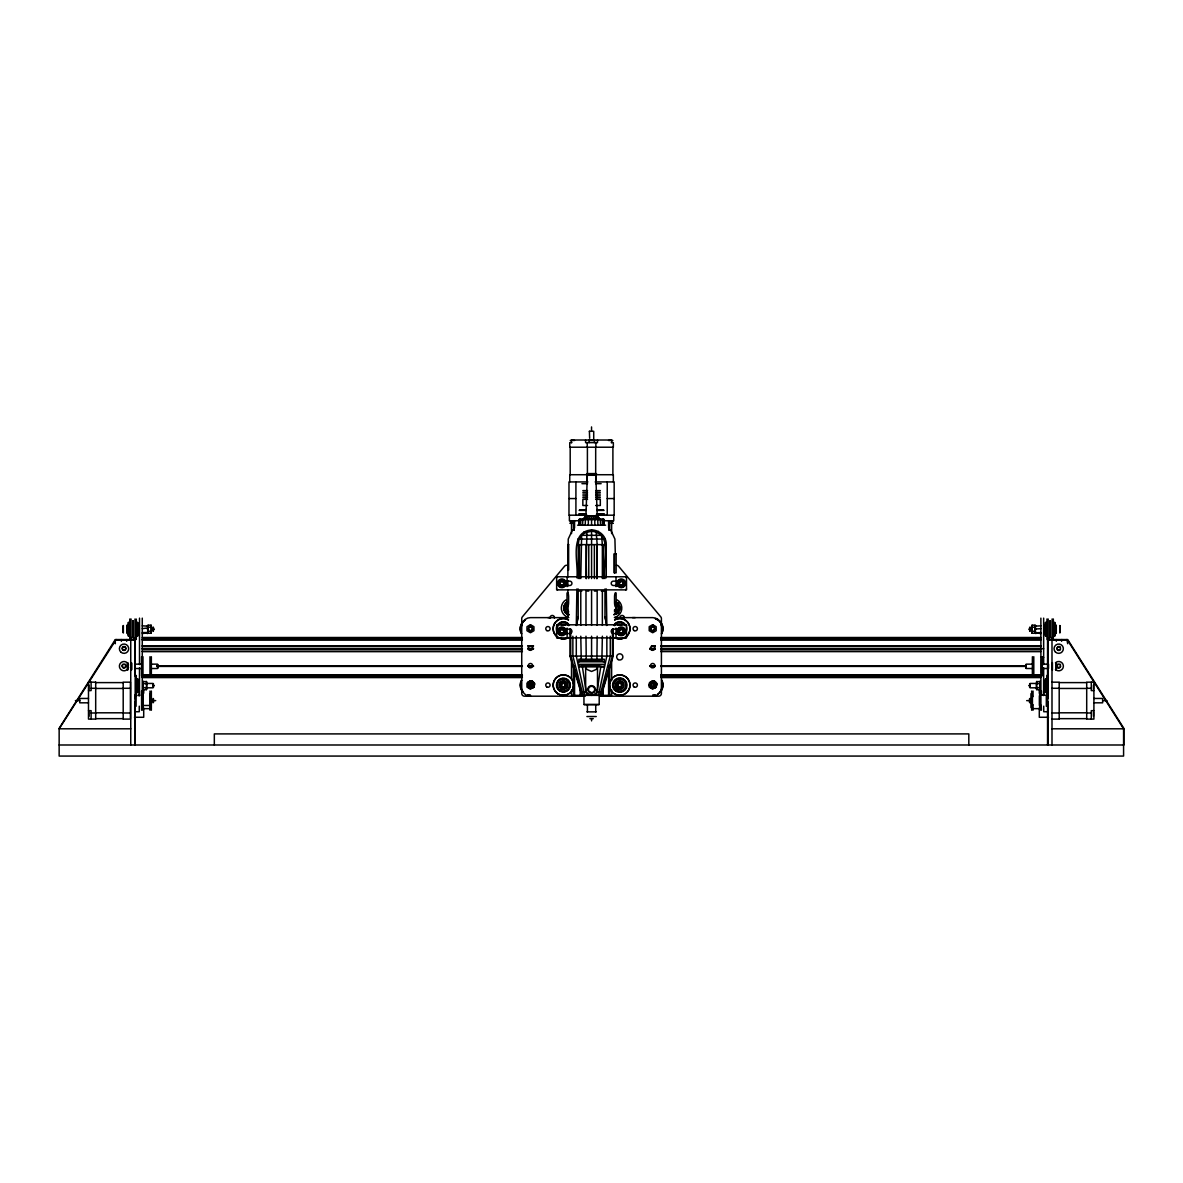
<?xml version="1.0" encoding="UTF-8"?>
<svg xmlns="http://www.w3.org/2000/svg" width="1183" height="1183" viewBox="0 0 1183 1183"><rect width="100%" height="100%" fill="white"/><g stroke="black" fill="none" stroke-linecap="round" stroke-linejoin="round"><path stroke-width="1.5" d="M567.84 616.654L567.84 604.084M567.84 595.108L567.84 589.726M567.84 586.132L567.84 580.749M567.84 577.156L568.239 539.049L572.483 529.91M615.308 553.792L614.909 539.049L610.665 529.91M585.984 578.561L586.886 532.365M147.831 633.186L147.831 630.214A7.867 7.867 0 0 1 147.875 628.277A10.115 10.115 0 0 1 148.067 627.212A10.115 5.057 0 0 1 147.905 626.798A8.769 4.392 0 0 1 148.067 625.201L151.054 625.201A10.115 5.057 0 0 1 151.247 625.733A8.828 4.421 0 0 1 151.054 627.212A9.671 9.671 0 0 1 151.247 628.277A7.867 7.867 0 0 1 151.247 630.184A10.115 10.115 0 0 1 151.054 631.249A10.115 5.057 0 0 1 151.217 631.648M583.101 519.233L585.94 515.832L587.33 475.27L595.818 475.27L597.208 515.832L600.047 519.233M1031.901 625.733A10.115 5.057 0 0 1 1032.094 625.201L1035.081 625.201A8.769 4.392 0 0 1 1035.273 626.813A10.115 5.057 0 0 1 1035.081 627.212A10.115 10.115 0 0 1 1035.273 628.277A7.867 7.867 0 0 1 1035.273 630.184L1035.332 633.186M580.779 578.561L581.637 535.322L584.786 532.897L591.574 531.182C614.199 533.666 602.043 564.454 604.971 578.561M151.054 631.249L148.067 631.249A9.671 9.671 0 0 1 147.875 630.184L147.831 626.236A3.8 0.976 0 0 0 147.698 626.118L142.271 625.837M1040.877 625.837L1035.45 626.118A3.8 0.976 0 0 0 1035.332 626.295L1035.332 630.214A9.671 9.671 0 0 1 1035.081 631.249L1032.094 631.249A10.115 5.057 0 0 0 1031.931 631.648M1035.332 632.432L1035.332 632.328A3.8 2.677 0 0 0 1035.45 632.831L1040.877 633.585M596.912 659.242L597.164 636.217M534.361 685.297L534.376 685.134A3.475 3.475 0 0 0 533.666 682.473L533.563 682.34M649.763 683.951L649.733 684.129A3.475 3.475 0 0 0 650.029 686.096M656.595 685.297L656.609 685.134A3.475 3.475 0 0 0 655.9 682.473L655.796 682.34M1035.332 626.295L1035.332 626.413A7.704 3.845 0 0 0 1035.317 625.97A9.671 4.836 0 0 0 1035.081 625.201M556.646 577.659L557.518 576.786M556.646 625.674L557.518 624.801M597.504 689.423C597.799 697.038 585.363 697.038 585.644 689.423L585.644 667.715L587.034 669.489L591.574 671.456L596.114 669.489L597.504 667.715L597.504 689.423A5.93 5.93 0 0 1 591.574 695.353A5.93 5.93 0 0 1 585.644 689.423M626.502 589.001L625.63 589.873M626.502 637.016L625.63 637.888M1048.168 639.012L1050.238 636.927L1052.752 639.53M596.439 695.353L600.742 666.872M601.896 659.242L602.369 636.217M606.258 577.836L606.258 544.564C606.495 536.343 599.559 530.028 591.574 529.91C568.402 531.936 578.842 563.226 576.89 577.836M576.535 625.437L578.176 616.654L578.176 588.957M598.465 695.353L606.849 656.077L606.849 636.262M578.176 616.654L576.298 625.437L576.89 588.927M589.385 519.233L590.125 515.832M600.018 695.353L610.28 656.077L610.28 636.262M529.91 688.491L531.98 680.757L534.82 683.582L533.784 687.456L529.91 688.491L528.017 686.613M588.395 519.233L588.291 525.06M652.454 687.293L654.214 680.757L657.053 683.582L656.018 687.456L652.144 688.491L649.304 685.667L650.339 681.792L654.214 680.757M600.979 695.353L612.439 656.077L612.439 629.045M601.319 695.353L613.178 656.077L613.178 629.045M1035.45 629.696L1035.45 627.922A3.8 2.677 0 0 1 1035.332 627.419M147.831 632.432L147.816 632.328A3.8 2.677 0 0 1 147.698 632.831L142.271 633.585M587.345 519.233L588.764 515.832M534.243 685.756L534.169 685.903A3.475 3.475 0 0 1 532.232 687.855L532.069 687.914M656.476 685.756L656.402 685.903A3.475 3.475 0 0 1 654.45 687.855L654.303 687.914M142.271 632.55L147.284 632.55L147.698 631.53A3.8 3.667 0 0 0 147.816 630.835M585.437 519.233L585.215 525.06M585.585 519.233L587.596 515.832M597.666 532.454L598.361 531.374M1035.864 625.837L1035.45 626.591A3.8 2.677 0 0 0 1035.332 627.034M582.894 519.233L582.583 525.06M584.239 519.233L586.694 515.832M583.396 519.233L586.132 515.832M580.942 519.233L580.572 525.06M579.714 519.233L579.3 525.06M578.871 525.06L579.286 519.233L603.862 519.233L604.276 525.06M584.86 509.962L580.838 509.962M602.324 509.962L598.287 509.962M1035.45 632.816L1040.877 632.55M562.457 625.216L564.291 625.216M614.761 610.65L615.678 610.117L615.678 606.361M618.857 625.216L620.691 625.216M147.284 633.585L147.698 633.304A3.8 0.976 0 0 0 147.816 633.127L147.831 632.935A3.8 0.976 0 0 0 147.698 632.801L147.284 632.55M578.871 661.785L581.341 660.572L599.47 660.543L604.276 661.785L604.276 659.242L578.871 659.242L578.871 661.785L604.276 661.785M578.871 666.872L581.341 665.645L598.702 665.63L604.276 666.872L604.276 664.328L578.871 664.328L578.871 666.872L604.276 666.872M529.821 681.334L529.659 681.393A3.475 3.475 0 0 0 527.722 683.345L528.106 681.792L531.98 680.757M652.055 681.334L651.892 681.393A3.475 3.475 0 0 0 649.955 683.345L649.881 683.508A3.12 3.12 0 0 0 652.291 688.195A3.12 3.12 0 0 0 655.707 684.306A3.061 3.061 0 0 1 655.338 686.643M130.367 639.515L132.644 636.942L134.818 638.894L134.832 665.009M605.341 539.049L577.807 539.049M139.476 695.634C141.132 694.096 134.847 695.781 139.476 695.634L139.505 667.7M585.866 509.799L586.265 509.696A16.429 14.226 -90 0 0 585.866 509.799L585.866 509.415M611.005 523.226L613.105 523.108M596.217 532.158L597.164 544.638L596.616 578.576M116.171 639.53L59.15 728.802L130.751 728.802M126.906 639.53L126.655 641.275M1061.846 639.53L1061.595 641.275M530.28 681.216L530.442 681.186A3.475 3.475 0 0 1 533.104 681.896L533.237 682M531.625 688.033L531.448 688.062A3.475 3.475 0 0 1 528.786 687.353L528.653 687.249M652.498 681.216L652.676 681.186A3.475 3.475 0 0 1 655.323 681.896L655.471 682M653.844 688.033L653.681 688.062A3.475 3.475 0 0 1 652.084 687.929M601.304 544.712L602.369 544.638L601.511 535.322L581.637 535.322L579.079 539.463L578.176 544.638L578.176 578.561M589.356 431.292L593.718 431.292L593.718 440.017M589.652 438.272L589.4 431.292M570.265 440.46L574.539 440.46M589.4 440.46L593.674 440.46M608.535 440.46L612.824 440.46M571.847 442.634L569.748 442.634L569.748 447.218L613.341 447.218L613.341 442.634L611.227 442.634M586.916 473.584L596.232 473.584M586.605 473.895L596.543 473.895M586.487 474.324L596.661 474.324M586.916 475.063L596.232 475.063M587.921 481.925L568.979 481.925L568.979 515.197L586.945 515.197M595.153 481.925L614.169 481.925L614.169 515.197L596.188 515.197M581.932 483.67L587.522 483.67M595.64 483.67L601.141 483.67M582.849 490.605L587.522 490.605M595.64 490.605L600.313 490.605M582.849 492.35L587.522 492.35M595.64 492.35L600.313 492.35M582.849 494.095L587.522 494.095M595.64 494.095L600.313 494.095M582.849 495.84L587.522 495.84M595.64 495.84L600.313 495.84M582.849 497.585L587.522 497.585M595.64 497.585L600.313 497.585M568.979 498.561L575.914 498.561M607.234 498.561L614.169 498.561M587.522 499.33L582.849 499.33L582.849 505.496L587.522 505.496M595.64 499.33L600.313 499.33L600.313 505.496L595.64 505.496M579.581 509.962L586.117 509.962M597.031 509.962L603.581 509.962M579.138 510.405L586.058 510.405M596.72 510.405L604.01 510.405M579.138 513.895L586.058 513.895M597.09 513.895L604.01 513.895M578.487 514.324L585.94 514.324M596.528 514.324L604.676 514.324M585.94 515.832L597.208 515.832M578.871 519.648L604.276 519.648M579.566 520.742L569.393 520.742L569.393 515.197M603.182 520.742L613.74 520.742L613.74 515.197M570.043 521.008L571.818 521.008M611.315 521.008L613.105 521.008M570.043 523.108L571.818 523.108L571.315 521.659M570.31 523.359L572.099 523.359M611.034 523.359L612.838 523.359M577.541 525.193L605.607 525.193M564.513 581.149L569.748 581.149A2.189 2.189 0 0 1 571.936 583.323A2.189 2.189 0 0 1 569.748 585.511L564.513 585.511M618.635 581.149L613.4 581.149A2.189 2.189 0 0 0 611.212 583.323A2.189 2.189 0 0 0 613.4 585.511L618.635 585.511M578.176 591.056L581.844 591.056M588.779 591.056L585.984 591.056L585.984 625.378M594.369 591.056L597.164 591.056L597.164 625.378M601.304 591.056L604.971 591.056M568.772 617.63L530.457 617.63A8.725 8.725 0 0 0 521.733 626.354L521.733 687.471A8.725 8.725 0 0 0 530.457 696.196M614.376 617.63L652.691 617.63A8.725 8.725 0 0 1 661.415 626.354L661.415 687.471A8.725 8.725 0 0 1 652.691 696.196M148.067 627.212L151.054 627.212A10.115 5.057 0 0 0 151.247 626.679A8.828 4.421 0 0 0 151.054 625.201M1035.081 627.212L1032.094 627.212A10.115 5.057 0 0 1 1031.901 626.679M123.195 627.478L123.195 630.968M1059.968 627.478L1059.968 630.968M142.271 628.676L147.698 627.922A3.8 2.677 0 0 0 147.816 627.419M1040.877 628.676L1035.864 628.986M153.494 629.223L154.367 629.223M564.513 629.164L569.748 629.164A2.189 2.189 0 0 1 571.936 631.352A2.189 2.189 0 0 1 569.748 633.526L564.513 633.526M618.635 629.164L613.4 629.164A2.189 2.189 0 0 0 611.212 631.352A2.189 2.189 0 0 0 613.4 633.526L618.635 633.526M1028.781 629.223L1029.654 629.223M147.875 632.728A9.671 4.836 0 0 0 148.067 633.26L151.054 633.26A10.115 5.057 0 0 0 151.247 632.728M1031.901 632.728A10.115 5.057 0 0 0 1032.094 633.26L1035.081 633.26A9.671 4.836 0 0 0 1035.273 632.728M142.271 637.504L522.383 637.504M660.765 637.504L1040.877 637.504M142.271 639.145L522.383 639.145M660.765 639.145L1040.877 639.145M130.751 639.559L115.298 639.559L59.15 728.358L59.15 756.07L1123.584 756.07L1123.584 728.802L1067.436 640.003L1047.561 640.003L1047.561 744.994M132.762 639.53L134.832 639.53M142.271 639.441L522.383 639.441M660.765 639.441L1040.877 639.441M1048.168 639.53L1050.238 639.53M1052.249 639.559L1067.702 639.559L1123.85 728.358L1123.85 744.994M142.271 639.959L522.383 639.959M660.765 639.959L1040.877 639.959M142.271 645.814L522.383 645.814M527.914 645.814L533.459 645.814M651.552 645.814L655.234 645.814M660.765 645.814L1040.877 645.814M142.271 646.125L522.383 646.081M527.914 646.081L533.459 646.081M651.552 646.081L655.234 646.081M660.765 646.081L1040.877 646.125M142.271 648.432L522.383 648.432M527.914 648.432L533.459 648.432M649.704 648.432L655.234 648.432M660.765 648.432L1040.877 648.432M142.271 648.698L522.383 648.698M527.914 648.698L533.459 648.698M649.704 648.698L655.234 648.698M660.765 648.698L1043.657 648.698M142.271 648.964L522.383 648.964M527.914 648.964L533.459 648.964M649.704 648.964L655.234 648.964M660.765 648.964L1040.877 648.964M142.271 651.315L522.383 651.315M660.765 651.256L1040.877 651.315M142.271 651.582L522.383 651.582M660.765 651.582L1040.877 651.582M569.969 629.045L569.969 656.077L613.178 656.077M1040.877 657.423L1043.657 657.423M142.093 664.151L135.246 664.151L135.246 668.513L142.093 668.513M150.655 664.151L157.502 664.151L157.502 668.513L150.655 668.513M1033.084 664.151L1026.238 664.151L1026.238 668.513L1033.084 668.513M1041.646 664.151L1048.508 664.151L1048.508 668.513L1041.646 668.513M127.646 664.595L127.646 668.084M1056.108 664.595L1056.108 668.084M157.028 665.896L522.383 665.896M527.914 665.896L533.459 665.896M649.704 665.896L655.234 665.896M660.765 665.896L1026.119 665.896M157.028 666.162L522.383 666.162M527.914 666.162L533.459 666.162M649.704 666.162L655.234 666.162M660.765 666.162L1026.119 666.162M157.028 666.413L522.383 666.413M527.914 666.413L533.459 666.413M649.704 666.413L655.234 666.413M660.765 666.413L1026.119 666.413M142.271 674.887L522.383 674.887M660.765 674.887L1040.877 674.887M142.271 675.404L522.383 675.404M660.765 675.404L1040.877 675.404M142.271 675.715L522.383 675.715M660.765 675.715L1040.877 675.715M142.271 677.356L522.383 677.356M660.765 677.356L1040.877 677.356M142.271 677.475L522.383 677.475M660.765 677.475L1040.877 677.475M143.232 682A9.671 4.836 0 0 1 143.394 681.6L146.381 681.6A10.115 5.057 0 0 1 146.574 682.133M1036.574 682.133A10.115 5.057 0 0 1 1036.766 681.6L1039.753 681.6A9.671 4.836 0 0 1 1039.916 682M1051.998 682.177L1059.199 682.177L1059.199 719.101L1051.998 719.101M95.69 682.606L123.195 682.606M1059.199 682.606L1086.704 682.606M146.204 683.449L153.051 683.449L153.051 687.811L146.204 687.811M1036.944 683.449L1030.097 683.449L1030.097 687.811L1036.944 687.811M143.394 681.6A8.769 4.392 0 0 0 143.202 683.212A10.115 5.057 0 0 0 143.394 683.611L146.381 683.611A10.115 5.057 0 0 0 146.574 683.079M1036.574 683.079A10.115 5.057 0 0 0 1036.766 683.611L1039.753 683.611A10.115 5.057 0 0 0 1039.916 683.197A8.769 4.392 0 0 0 1039.753 681.6M153.494 685.622L154.367 685.622M1028.781 685.622L1029.654 685.622M143.394 687.648L146.381 687.648A10.115 5.057 0 0 1 146.544 688.048A8.769 4.392 0 0 1 146.381 689.659L143.394 689.659A9.671 4.836 0 0 1 143.202 689.127A8.828 4.421 0 0 1 143.409 687.648A9.671 9.671 0 0 1 143.202 686.584A7.867 7.867 0 0 1 143.202 684.676A10.115 10.115 0 0 1 143.394 683.611M1039.753 687.648L1036.766 687.648A10.115 5.057 0 0 0 1036.619 688.048A8.769 4.392 0 0 0 1036.766 689.659L1039.753 689.659A9.671 4.836 0 0 0 1039.946 689.127A8.828 4.421 0 0 0 1039.753 687.648A9.671 9.671 0 0 0 1039.946 686.584A7.867 7.867 0 0 0 1039.946 684.676A10.115 10.115 0 0 0 1039.753 683.611M91.106 688.284L95.69 688.284M123.195 688.284L130.396 688.284M1051.998 688.284L1059.199 688.284M1086.704 688.284L1091.288 688.284M95.69 688.462L123.195 688.462M1059.199 688.462L1086.704 688.462M136.311 689.541L139.269 689.541L139.269 695.086M1046.689 689.541L1043.731 689.541L1043.731 695.086M88.488 690.591L91.106 690.591L91.106 682.177M1093.905 690.591L1091.288 690.591L1091.288 682.177M569.969 656.077L580.883 692.07L586.31 692.07M596.838 692.07L602.265 692.07M585.215 696.196L524.498 696.196A2.765 2.765 0 0 1 521.733 693.43L521.733 689.778M599.751 696.196L658.65 696.196A2.765 2.765 0 0 0 661.415 693.43L661.415 689.778M88.488 698.458L79.764 698.458L79.764 702.82L88.488 702.82M1093.905 698.458L1102.63 698.458L1102.63 702.82L1093.905 702.82M75.401 700.632L79.764 700.632M151.35 700.632L155.712 700.632M1026.681 700.632L1031.044 700.632M1102.63 700.632L1106.992 700.632M584.165 704.669L598.982 704.669M142.936 705.482L149.96 705.482M142.966 708.647L149.96 708.647M1033.04 708.647L1040.034 708.647M88.488 710.672L91.106 710.672L91.106 719.101M1093.905 710.672L1091.288 710.672L1091.288 719.101M134.832 711.722L139.269 711.722L139.269 706.177M1048.168 711.722L1043.731 711.722L1043.731 706.177M586.916 711.87L596.232 711.87M95.69 712.802L123.195 712.802M1059.199 712.802L1086.704 712.802M91.106 712.994L95.69 712.994M123.195 712.994L130.396 712.994M1051.998 712.994L1059.199 712.994M1086.704 712.994L1091.288 712.994M586.916 716.528L596.232 716.528M134.463 717.268L143.705 717.268L143.705 708.025M1048.537 717.268L1039.295 717.268L1039.295 708.025M95.69 718.658L123.195 718.658M589.873 718.658L593.274 718.658M1059.199 718.658L1086.704 718.658M1051.998 728.802L1123.584 728.802M59.15 744.994L1123.584 744.994M580.779 544.638L581.844 544.712M625.63 576.786L626.502 577.659M1066.829 639.53L1067.702 643.715M1056.094 639.53L1056.345 641.275M557.518 589.873L556.646 589.001M625.63 624.801L626.502 625.674M557.518 637.888L556.646 637.016M121.154 639.53L121.405 641.275M585.984 544.638L586.531 578.576M597.223 509.799L596.824 509.696A15.734 13.619 90 0 1 597.223 509.814L597.223 509.415M568.372 610.65L567.456 610.117L567.456 606.361M603.434 519.233L603.848 525.06M602.206 519.233L602.576 525.06M597.016 515.832L599.751 519.233M596.454 515.832L598.909 519.233M600.254 519.233L600.565 525.06M1035.864 633.585L1035.45 633.304A3.8 0.976 0 0 1 1035.332 633.127L1035.332 632.935A3.8 0.976 0 0 1 1035.45 632.801M147.284 625.837L147.698 626.591A3.8 2.677 0 0 1 147.816 627.034M584.091 531.803L584.786 532.897M595.552 515.832L597.563 519.233M597.711 519.233L597.933 525.06M1035.864 632.55L1035.45 631.53A3.8 3.667 0 0 1 1035.332 630.835M594.384 515.832L595.803 519.233M147.698 629.696L147.284 628.986M580.883 692.07L581.829 695.353M582.169 695.353L570.709 656.077L570.709 629.045M594.753 519.233L594.857 525.06M583.13 695.353L572.868 656.077L572.868 636.262M593.038 515.832L593.762 519.233M604.971 588.957L604.971 616.654L606.849 625.437L606.258 588.927M584.683 695.353L576.298 656.077L576.298 636.262M604.971 616.654L606.613 625.437M581.252 659.242L580.779 636.217M582.406 666.872L586.709 695.353M147.816 626.295L147.831 626.354A7.704 3.845 0 0 1 147.831 625.97A9.671 4.836 0 0 1 148.067 625.201M586.236 659.242L585.984 636.217M1093.462 684.972L1093.462 689.245M1093.462 712.033L1093.462 716.306M1060.219 625.955L1060.219 632.506M1059.776 625.511L1059.776 632.935M1056.286 625.511L1056.286 632.935M1056.36 663.057L1056.36 669.608M1055.857 624.861L1055.857 633.585M1055.916 662.628L1055.916 670.051M1054.94 622.583L1054.94 635.877M1054.615 622.243L1054.615 636.217M1054.511 629.223L1054.511 630.805M1053.328 618.975L1053.328 639.485M1053.151 622.258L1053.151 636.188M1052.426 662.628L1052.426 670.051M1052.101 618.975L1052.101 639.131M1051.998 640.003L1051.998 744.994M1050.386 620.691L1050.386 637.474M1049.898 620.691L1049.898 637.474M1048.182 618.99L1048.168 665.009M1048.168 667.818L1048.168 698.783M1048.168 701.356L1048.168 744.994M1047.132 622.258L1047.132 636.188M1047.132 678.658L1047.132 692.587M1046.955 618.975L1046.955 639.485M1046.955 675.375L1046.955 695.885M1046.319 694.968L1046.319 706.295M1045.683 622.243L1045.683 636.217M1045.683 678.643L1045.683 692.617M1045.402 624.861L1045.402 633.585M1045.402 681.26L1045.402 690M1045.343 622.583L1045.343 635.877M1045.343 678.983L1045.343 692.277M1044.53 624.861L1044.53 633.585M1044.53 681.26L1044.53 690M1043.657 618.132L1043.657 664.624M1043.657 667.7L1043.657 695.545M1042.179 656.728L1042.179 675.937M1041.661 659.36L1041.661 673.319M1041.424 691.035L1041.424 693.844M1041.247 705.334L1041.424 710.244M1040.877 618.132L1040.922 707.626M1040.005 681.26L1040.005 690M1040.034 691.035L1040.034 696.624M1040.034 704.639L1040.034 710.244M1039.65 693.652L1039.65 707.611M1039.295 689.541L1039.295 693.238M1039.458 695.781L1039.458 705.482M1036.515 683.449L1036.515 687.811M1033.794 656.728L1033.794 675.937M1032.833 660.232L1032.833 672.447M1033.04 691.035L1033.04 696.624M1033.04 704.639L1033.04 710.244M1032.729 659.36L1032.729 673.319M1032.389 656.728L1032.389 675.937M1032.434 695.781L1032.434 705.482M1032.212 693.652L1032.212 707.611M1031.842 627.049L1031.842 631.411M1031.99 693.652L1031.99 707.626M1031.65 691.035L1031.65 710.244M1031.044 693.652L1031.044 707.611M1030.097 627.049L1030.097 631.411M1029.935 698.458L1029.935 702.82M1029.654 627.478L1029.654 630.968M1029.654 683.878L1029.654 687.367M1029.491 698.887L1029.491 702.377M1025.809 664.595L1025.809 668.084M968.818 744.994L968.818 733.904L214.33 733.904L214.33 744.994M661.415 625.925L661.415 618.635A2.765 2.765 0 0 0 660.779 616.861L618.605 566.243A2.765 2.765 0 0 0 616.476 565.237M635.227 617.615L632.461 617.615M616.136 592.905L616.136 606.495M616.018 576.786L616.018 586.605M616.018 628.069L616.018 637.888M614.509 553.792L614.509 572.838M613.341 481.925L613.341 474.723L569.748 474.723L569.748 481.925M612.898 447.218L612.898 474.723M611.7 442.634L611.7 440.017L571.389 440.017L571.389 442.634M611.626 520.742L611.626 533.607M611.626 658.591L611.626 680.654M611.626 689.837L611.626 695.353L571.537 695.353L571.522 689.837M609.659 520.742L609.659 529.94M609.659 665.955L609.659 682.487M609.659 686.17L609.659 695.353M609.26 520.742L609.26 529.94M609.26 665.955L609.26 682.487M609.26 686.17L609.26 695.353M608.994 520.742L609.097 529.94M609.097 665.955L609.097 695.353M608.905 520.742L608.905 529.94M608.905 665.955L608.905 695.353M608.594 520.742L608.594 528.091M608.594 669.622L608.594 695.353M607.234 481.925L607.234 515.197M603.685 578.576L603.685 544.712L604.971 544.638L578.176 544.638L579.463 544.712L579.463 578.576M603.049 686.17L603.049 695.353M602.96 686.17L602.931 695.353M602.369 544.638L602.369 578.561M602.369 591.056L602.369 625.378M601.807 658.029L601.807 660.572M599.204 695.353L599.204 704.462L583.944 704.462L583.944 695.353M597.504 440.017L597.504 442.634L585.585 442.634L585.585 440.017M597.164 544.638L597.164 578.561M595.862 442.634L595.862 447.218M595.862 474.723L595.862 481.925M595.685 447.218L595.685 474.723M595.729 704.891L595.729 711.87M594.413 440.017L594.413 442.634M594.369 544.638L594.369 578.576M591.544 426.93L591.544 431.292M591.574 515.832L591.574 525.06M591.574 529.91L591.574 578.561M591.574 591.056L591.574 625.378M591.574 636.217L591.574 659.242M591.574 718.658L591.574 720.876M589.075 440.017L589.075 442.634M588.779 544.638L588.779 578.576M587.404 447.218L587.404 472.889M587.419 704.891L587.419 711.87M587.226 442.634L587.226 447.218M587.226 474.723L587.226 481.925M581.341 658.029L581.341 660.572M580.779 591.056L580.779 625.378M580.188 686.17L580.232 695.353M575.914 481.925L575.914 515.197M574.554 520.742L574.554 528.091M574.554 669.622L574.554 695.353M574.243 520.742L574.228 529.94M574.243 665.955L574.228 695.353M574.154 520.742L574.154 529.94M574.154 665.955L574.154 695.353M573.888 520.742L573.888 529.94M573.888 665.955L573.888 695.353M573.489 520.742L573.489 529.94M573.489 665.955L573.489 695.353M571.522 520.742L571.522 533.607M571.522 658.591L571.522 678.82M570.191 447.218L570.191 474.723M567.13 576.786L567.13 586.605M567.13 628.069L567.13 637.888M567.012 592.905L567.012 606.495M550.701 617.63L547.921 617.63M521.733 625.925L521.733 618.635A2.765 2.765 0 0 1 522.368 616.861L564.557 566.243A2.765 2.765 0 0 1 566.687 565.237M157.945 664.595L157.945 668.084M153.494 627.478L153.494 630.968M153.494 683.878L153.494 687.367M153.509 698.887L153.509 702.377M153.051 627.049L153.051 631.411M153.065 698.458L153.065 702.82M151.306 627.049L151.306 631.411M151.35 656.728L151.35 675.937M151.35 691.035L151.35 710.244M151.01 659.36L151.01 673.319M151.01 693.652L151.01 707.626M150.921 660.232L150.921 672.447M150.921 694.525L150.921 706.754M150.182 693.652L150.182 707.611M149.96 656.728L149.96 675.937M149.96 691.035L149.96 710.244M146.633 683.449L146.633 687.811M143.705 689.541L143.705 693.238M143.143 681.26L143.143 690M142.966 656.728L142.966 675.937M142.966 691.035L142.966 710.244M142.744 693.652L142.744 707.611M142.271 618.132L142.271 694.155M142.182 705.926L142.182 706.754M142.078 659.36L142.078 673.319M142.078 705.571L142.078 707.626M141.753 659.02L141.753 673.645M141.753 705.334L141.753 707.952M141.576 656.728L141.576 675.937M141.576 691.035L141.576 710.244M139.505 618.132L139.505 664.624M138.618 624.861L138.618 633.585M138.618 681.26L138.618 690M137.82 622.583L137.82 635.877M137.82 678.983L137.82 692.277M137.479 622.243L137.479 636.217M137.479 678.643L137.479 692.617M137.376 623.116L137.376 635.345M137.376 679.515L137.376 691.744M136.282 639.397L136.282 619.049L136.193 639.485M136.282 695.796L136.282 675.449L136.075 706.295M134.98 618.99L134.98 639.471M135.187 744.994L135.187 640.003L115.298 640.003L115.298 643.715M134.832 667.818L134.832 675.907M134.832 695.086L134.832 698.783M134.832 701.356L134.832 744.994M133.25 620.691L133.25 637.474M132.777 620.691L132.777 637.474M131.757 663.175L131.757 669.608M131.313 662.628L131.313 670.051M131.047 618.975L131.047 639.131M130.751 640.003L130.751 744.994M129.819 639.485L129.819 618.975L129.746 639.397M128.651 629.223L128.651 630.805M128.651 634.517L128.651 635.345M128.548 622.243L128.548 636.217M128.208 622.583L128.208 635.877M127.823 662.628L127.823 670.051M127.38 663.057L127.38 669.608M127.306 624.861L127.306 633.585M126.862 625.511L126.862 632.935M123.372 625.511L123.372 632.935M122.928 625.955L122.928 632.506M88.932 684.972L88.932 689.245M88.932 712.033L88.932 716.306M148.082 633.26A8.828 4.421 0 0 1 148.082 631.086M151.054 631.116A8.769 4.392 0 0 1 151.054 633.26M146.381 681.438A8.828 4.421 0 0 1 146.381 683.611A9.671 9.671 0 0 1 146.574 684.676A7.867 7.867 0 0 1 146.574 686.584A10.115 10.115 0 0 1 146.381 687.648A8.828 4.421 0 0 1 146.603 689.127A10.115 5.057 0 0 1 146.381 689.659M143.409 689.659A8.828 4.421 0 0 1 143.202 689.127M146.381 683.611A8.828 8.828 0 0 1 146.544 684.425M147.698 629.622A3.8 3.667 0 0 1 147.816 630.317M532.69 685.711A2.307 2.307 0 0 1 528.224 685.711M529.378 683.227A2.189 2.189 0 0 1 532.646 685.12A2.189 2.189 0 0 1 529.378 686.998A2.189 2.189 0 0 1 529.378 683.227A2.307 2.307 0 0 1 531.625 683.109M530.457 695.279A10.174 10.174 0 0 1 527.825 694.939M523.27 692.306A10.174 10.174 0 0 1 521.659 680.033A10.263 10.263 0 0 0 523.211 692.366M530.457 695.367A10.263 10.263 0 0 1 527.81 695.027M533.104 686.643A3.061 3.061 0 0 1 531.256 688.062M529.673 688.062A3.061 3.061 0 0 1 528.298 687.279M529.673 682.162A3.061 3.061 0 0 1 531.995 682.473A3.12 3.12 0 0 0 529.659 682.103M533.873 685.682A3.12 3.12 0 0 1 528.269 686.214M529.2 682.044A3.12 3.12 0 0 1 533.637 683.035M618.251 585.067A3.46 3.46 0 0 1 618.251 581.592M565.237 584.225A3.46 3.46 0 0 1 564.897 585.067M564.897 581.592A3.46 3.46 0 0 1 565.237 582.435M618.251 633.082A3.46 3.46 0 0 1 618.251 629.607M568.224 560.653A14.832 14.832 0 0 1 568.224 553.895M567.84 606.48A6.861 0.902 -90 0 0 568.609 603.093L568.609 596.306A6.861 0.902 -90 0 0 567.84 592.92M615.308 606.48A6.861 0.902 90 0 1 614.539 603.093L614.539 596.306A6.861 0.902 90 0 1 615.308 592.92M624.018 582.243A2.189 2.189 0 0 1 624.24 582.761M563.892 632.506A2.307 2.307 0 0 1 563.522 632.979M558.834 631.352A2.189 2.189 0 0 1 558.908 630.776M565.237 632.24A3.46 3.46 0 0 1 564.897 633.082M564.897 629.607A3.46 3.46 0 0 1 565.356 631.352M568.757 611.877A4.362 4.362 0 0 1 567.16 605.918M568.461 617.378A9.597 9.597 0 0 1 566.139 599.781M567.293 614.435A7.32 7.32 0 0 1 567.293 601.763M569.141 614.849A6.98 6.98 0 0 1 567.456 602.043M569.23 614.509A6.654 6.654 0 0 1 567.618 602.339M567.884 613.385A6.107 6.107 0 0 1 566.627 603.774M615.973 605.918A4.362 4.362 0 0 1 614.376 611.877M550.184 618.191A2.189 2.189 0 0 1 552.284 615.441A2.189 2.189 0 0 1 554.398 618.191M620.025 618.191A2.189 2.189 0 0 1 622.14 615.441A2.189 2.189 0 0 1 624.24 618.191M616.994 599.781A9.597 9.597 0 0 1 614.672 617.378M619.936 606.021A8.015 8.015 0 0 1 619.936 610.177M619.123 612.099A8.015 8.015 0 0 1 617.851 613.755M617.851 602.428A8.015 8.015 0 0 1 619.123 604.084M615.855 601.763A7.32 7.32 0 0 1 615.855 614.435M615.515 602.339A6.654 6.654 0 0 1 613.918 614.509M615.678 602.043A6.98 6.98 0 0 1 613.992 614.849M615.249 602.798A6.107 6.107 0 0 1 615.249 613.385M614.835 609.629A3.061 3.061 0 0 1 614.347 610.251M525.341 619.848A10.248 10.248 0 0 0 521.585 633.837A10.174 10.174 0 0 1 525.37 619.907M562.28 683.227A2.189 2.189 0 0 0 562.28 686.998A2.189 2.189 0 0 0 565.563 685.12A2.189 2.189 0 0 0 562.28 683.227A2.307 2.307 0 0 1 562.783 682.872M618.679 683.227A2.189 2.189 0 0 0 618.679 686.998A2.189 2.189 0 0 0 621.962 685.12A2.189 2.189 0 0 0 618.679 683.227A2.307 2.307 0 0 1 619.182 682.872M620.38 682.872A2.307 2.307 0 0 1 620.927 683.109M617.6 624.935A4.362 4.362 0 0 1 621.962 624.935M614.657 619.848A10.248 10.248 0 0 1 630.021 628.705A10.248 10.248 0 0 1 614.657 637.578A10.174 10.174 0 0 0 629.947 628.705A10.174 10.174 0 0 0 614.687 619.907M626.502 626.916A6.965 6.965 0 0 1 626.502 630.509M613.74 625.23A6.965 6.965 0 0 1 625.807 625.23M614.021 625.393A6.654 6.654 0 0 1 625.526 625.393M614.48 625.659A6.107 6.107 0 0 1 625.068 625.659M561.2 624.935A4.362 4.362 0 0 1 565.563 624.935M568.505 637.593A10.263 10.263 0 0 1 553.112 628.705A10.263 10.263 0 0 1 568.505 619.833M568.461 637.519A10.174 10.174 0 0 1 553.2 628.705A10.174 10.174 0 0 1 568.461 619.907M557.326 632.21A6.98 6.98 0 0 1 559.884 622.657A6.98 6.98 0 0 1 569.422 625.216M557.622 632.033A6.654 6.654 0 0 1 560.047 622.953A6.654 6.654 0 0 1 569.127 625.393M558.08 631.766A6.107 6.107 0 0 1 560.328 623.426A6.107 6.107 0 0 1 568.668 625.659M571.966 666.221A2.233 2.233 0 0 1 571.966 665.068M650.487 682.916A3.12 3.12 0 0 1 654.894 682.916A3.061 3.061 0 0 0 651.168 682.473M533.474 685.918A3.12 3.12 0 0 1 527.766 686.672M610.96 664.535A2.233 2.233 0 0 1 610.96 666.754M654.924 684.513A2.307 2.307 0 0 1 652.691 687.427M651.049 683.478A2.307 2.307 0 0 1 654.702 683.951M650.399 683.212A3.12 3.12 0 0 1 654.421 681.763A3.12 3.12 0 0 1 656.107 685.682A3.12 3.12 0 0 1 652.306 687.619M657.822 693.992A10.263 10.263 0 0 0 661.578 679.988A10.174 10.174 0 0 1 659.877 692.306M652.691 695.367A10.263 10.263 0 0 0 655.352 695.027A10.174 10.174 0 0 1 652.691 695.279M654.85 687.279A3.061 3.061 0 0 1 653.474 688.062M1031.872 625.718A8.828 4.421 0 0 0 1032.108 627.212A9.671 9.671 0 0 0 1031.901 628.277A7.867 7.867 0 0 0 1031.901 630.184A10.115 10.115 0 0 0 1032.094 631.249M1035.081 631.086A8.828 4.421 0 0 1 1035.081 633.26M1032.094 633.26A8.769 4.392 0 0 1 1032.108 631.116M1031.872 626.679A8.828 4.421 0 0 1 1032.108 625.201M1036.781 681.438A8.828 4.421 0 0 0 1036.781 683.611A9.671 9.671 0 0 0 1036.574 684.676A7.867 7.867 0 0 0 1036.574 686.584A10.115 10.115 0 0 0 1036.766 687.648A8.828 4.421 0 0 0 1036.545 689.127A10.115 5.057 0 0 0 1036.766 689.659M1039.946 689.127A8.828 4.421 0 0 1 1039.753 689.659M1036.619 684.425A8.828 8.828 0 0 1 1036.781 683.611M1035.332 630.317A3.8 3.667 0 0 1 1035.45 629.622M1055.413 662.864A4.658 4.658 0 0 1 1062.009 662.864A4.658 4.658 0 0 1 1062.009 669.46A4.658 4.658 0 0 1 1055.413 669.46M128.533 667.36A4.658 4.658 0 0 1 121.361 669.977A4.658 4.658 0 0 1 121.361 662.347A4.658 4.658 0 0 1 128.533 664.95M1060.56 666.635A1.834 1.834 0 0 1 1057.676 667.02A1.834 1.834 0 0 1 1058.06 664.136M1059.894 664.136A1.834 1.834 0 0 1 1060.56 664.802M1060.5 649.142A1.774 1.774 0 0 1 1057.839 649.615A1.774 1.774 0 0 1 1057.839 646.894A1.774 1.774 0 0 1 1060.5 647.367M124.94 664.136A1.834 1.834 0 0 1 125.428 666.901A1.834 1.834 0 0 1 122.618 666.901A1.834 1.834 0 0 1 123.106 664.136M122.5 647.367A1.774 1.774 0 0 1 125.487 647.234A1.774 1.774 0 0 1 124.333 649.999A1.774 1.774 0 0 1 122.322 647.796M1044.885 695.19L1042.253 695.19L1044.885 695.19M560.875 581.578L559.87 583.323L560.875 585.067L562.901 585.067L563.907 583.323L562.901 581.578L560.875 581.578A2.011 2.011 0 0 0 560.875 585.067A2.011 2.011 0 0 0 563.907 583.323A2.011 2.011 0 0 0 560.875 581.578M560.875 629.593L559.87 631.352L560.875 633.097L562.901 633.097L563.907 631.352L562.901 629.593L560.875 629.593A2.011 2.011 0 0 0 560.875 633.097A2.011 2.011 0 0 0 563.907 631.352A2.011 2.011 0 0 0 560.875 629.593M620.247 581.578L619.241 583.323L620.247 585.067L622.273 585.067L623.278 583.323L622.273 581.578L620.247 581.578A2.011 2.011 0 0 0 620.247 585.067A2.011 2.011 0 0 0 623.278 583.323A2.011 2.011 0 0 0 620.247 581.578M620.247 629.593L619.241 631.352L620.247 633.097L622.273 633.097L623.278 631.352L622.273 629.593L620.247 629.593A2.011 2.011 0 0 0 620.247 633.097A2.011 2.011 0 0 0 623.278 631.352A2.011 2.011 0 0 0 620.247 629.593M530.457 624.683L526.967 626.694L526.967 630.731L530.457 632.742L533.947 630.731L533.947 626.694L530.457 624.683M530.457 681.083L526.967 683.094L526.967 687.131L530.457 689.142L533.947 687.131L533.947 683.094L530.457 681.083M652.691 624.683L649.201 626.694L649.201 630.731L652.691 632.742L656.181 630.731L656.181 626.694L652.691 624.683M563.374 681.083L559.884 683.094L559.884 687.131L563.374 689.142L566.864 687.131L566.864 683.094L563.374 681.083M619.774 681.083L616.284 683.094L616.284 687.131L619.774 689.142L623.264 687.131L623.264 683.094L619.774 681.083M652.691 681.083L649.201 683.094L649.201 687.131L652.691 689.142L656.181 687.131L656.181 683.094L652.691 681.083M568.639 544.564L567.84 544.564L567.84 569.984L568.639 569.984L568.639 544.564M616.136 553.792L614.154 553.792L614.154 572.838L616.136 572.838L616.136 553.792M626.502 576.786L556.646 576.786L556.646 589.873L626.502 589.873L626.502 576.786M626.502 624.801L556.646 624.801L556.646 637.888L626.502 637.888L626.502 624.801M95.69 682.177L88.488 682.177L88.488 719.101L95.69 719.101L95.69 682.177M130.396 682.177L123.195 682.177L123.195 719.101L130.396 719.101L130.396 682.177M1093.905 682.177L1086.704 682.177L1086.704 719.101L1093.905 719.101L1093.905 682.177M529.23 686.347A1.745 1.745 0 0 0 532.143 685.563A1.745 1.745 0 0 0 530.014 683.419A1.745 1.745 0 0 0 529.23 686.347M619.626 586.162A3.268 3.268 0 0 0 624.535 583.323A3.268 3.268 0 0 0 619.626 580.498A3.268 3.268 0 0 0 619.626 586.162M619.404 586.546A3.712 3.712 0 0 0 624.964 583.323A3.712 3.712 0 0 0 619.404 580.114A3.712 3.712 0 0 0 619.404 586.546M590.006 692.144A3.135 3.135 0 0 0 594.709 689.423A3.135 3.135 0 0 0 590.006 686.717A3.135 3.135 0 0 0 590.006 692.144M589.666 692.72A3.815 3.815 0 0 0 595.389 689.423A3.815 3.815 0 0 0 589.666 686.125A3.815 3.815 0 0 0 589.666 692.72M619.079 635.123A4.362 4.362 0 0 0 625.63 631.352A4.362 4.362 0 0 0 619.079 627.567A4.362 4.362 0 0 0 619.079 635.123M559.707 635.123A4.362 4.362 0 0 0 566.258 631.352A4.362 4.362 0 0 0 559.707 627.567A4.362 4.362 0 0 0 559.707 635.123M560.254 634.177A3.268 3.268 0 0 0 565.163 631.352A3.268 3.268 0 0 0 560.254 628.513A3.268 3.268 0 0 0 560.254 634.177M560.032 634.561A3.712 3.712 0 0 0 565.607 631.352A3.712 3.712 0 0 0 560.032 628.129A3.712 3.712 0 0 0 560.032 634.561M618.177 586.413A4.362 4.362 0 0 0 625.482 584.461A4.362 4.362 0 0 0 620.129 579.108A4.362 4.362 0 0 0 618.177 586.413M560.254 586.162A3.268 3.268 0 0 0 565.163 583.323A3.268 3.268 0 0 0 560.254 580.498A3.268 3.268 0 0 0 560.254 586.162M560.032 586.546A3.712 3.712 0 0 0 565.607 583.323A3.712 3.712 0 0 0 560.032 580.114A3.712 3.712 0 0 0 560.032 586.546M558.805 586.413A4.362 4.362 0 0 0 566.11 584.461A4.362 4.362 0 0 0 560.757 579.108A4.362 4.362 0 0 0 558.805 586.413M619.626 634.177A3.268 3.268 0 0 0 624.535 631.352A3.268 3.268 0 0 0 619.626 628.513A3.268 3.268 0 0 0 619.626 634.177M619.404 634.561A3.712 3.712 0 0 0 624.964 631.352A3.712 3.712 0 0 0 619.404 628.129A3.712 3.712 0 0 0 619.404 634.561M661.578 633.837A10.263 10.263 0 0 0 655.352 618.798A10.174 10.174 0 0 1 661.504 633.792M561.2 688.89A4.362 4.362 0 0 0 567.736 685.12A4.362 4.362 0 0 0 561.2 681.334A4.362 4.362 0 0 0 561.2 688.89M558.243 693.992A10.263 10.263 0 0 0 573.637 685.12A10.263 10.263 0 0 0 558.243 676.232A10.263 10.263 0 0 0 558.243 693.992M558.287 693.918A10.174 10.174 0 0 0 573.548 685.12A10.174 10.174 0 0 0 558.287 676.306A10.174 10.174 0 0 0 558.287 693.918M559.899 691.138A6.965 6.965 0 0 0 570.339 685.12A6.965 6.965 0 0 0 559.899 679.086A6.965 6.965 0 0 0 559.899 691.138M560.047 690.872A6.654 6.654 0 0 0 570.029 685.12A6.654 6.654 0 0 0 560.047 679.353A6.654 6.654 0 0 0 560.047 690.872M560.328 690.399A6.107 6.107 0 0 0 569.481 685.12A6.107 6.107 0 0 0 560.328 679.826A6.107 6.107 0 0 0 560.328 690.399M562.502 686.628A1.745 1.745 0 0 0 565.119 685.12A1.745 1.745 0 0 0 562.502 683.597A1.745 1.745 0 0 0 562.502 686.628M618.901 686.628A1.745 1.745 0 0 0 621.519 685.12A1.745 1.745 0 0 0 618.901 683.597A1.745 1.745 0 0 0 618.901 686.628M614.642 693.992A10.263 10.263 0 0 0 630.036 685.12A10.263 10.263 0 0 0 614.642 676.232A10.263 10.263 0 0 0 614.642 693.992M614.687 693.918A10.174 10.174 0 0 0 629.947 685.12A10.174 10.174 0 0 0 614.687 676.306A10.174 10.174 0 0 0 614.687 693.918M616.166 691.375A7.231 7.231 0 0 0 627.005 685.12A7.231 7.231 0 0 0 616.166 678.85A7.231 7.231 0 0 0 616.166 691.375M615.071 689.807A6.654 6.654 0 0 0 626.191 686.835A6.654 6.654 0 0 0 618.058 678.687A6.654 6.654 0 0 0 615.071 689.807M616.727 690.399A6.107 6.107 0 0 0 625.896 685.12A6.107 6.107 0 0 0 616.727 679.826A6.107 6.107 0 0 0 616.727 690.399M617.6 688.89A4.362 4.362 0 0 0 624.136 685.12A4.362 4.362 0 0 0 617.6 681.334A4.362 4.362 0 0 0 617.6 688.89M528.919 649.718A2.189 2.189 0 0 0 532.572 648.742A2.189 2.189 0 0 0 529.895 646.081A2.189 2.189 0 0 0 528.919 649.718M618.221 659.611A3.12 3.12 0 0 0 622.894 656.905A3.12 3.12 0 0 0 618.221 654.214A3.12 3.12 0 0 0 618.221 659.611M634.132 686.998A2.189 2.189 0 0 0 637.415 685.12A2.189 2.189 0 0 0 634.132 683.227A2.189 2.189 0 0 0 634.132 686.998M651.596 667.537A2.189 2.189 0 0 0 654.879 665.645A2.189 2.189 0 0 0 651.596 663.752A2.189 2.189 0 0 0 651.596 667.537M634.132 630.598A2.189 2.189 0 0 0 637.415 628.705A2.189 2.189 0 0 0 634.132 626.827A2.189 2.189 0 0 0 634.132 630.598M651.153 649.718A2.189 2.189 0 0 0 654.805 648.742A2.189 2.189 0 0 0 652.129 646.081A2.189 2.189 0 0 0 651.153 649.718M529.378 667.537A2.189 2.189 0 0 0 532.646 665.645A2.189 2.189 0 0 0 529.378 663.752A2.189 2.189 0 0 0 529.378 667.537M546.827 630.598A2.189 2.189 0 0 0 550.11 628.705A2.189 2.189 0 0 0 546.827 626.827A2.189 2.189 0 0 0 546.827 630.598M546.827 686.998A2.189 2.189 0 0 0 550.11 685.12A2.189 2.189 0 0 0 546.827 683.227A2.189 2.189 0 0 0 546.827 686.998M651.596 686.998A2.189 2.189 0 0 0 654.879 685.12A2.189 2.189 0 0 0 651.596 683.227A2.189 2.189 0 0 0 651.596 686.998M651.463 686.347A1.745 1.745 0 0 0 654.376 685.563A1.745 1.745 0 0 0 652.232 683.419A1.745 1.745 0 0 0 651.463 686.347M651.596 630.598A2.189 2.189 0 0 0 654.879 628.705A2.189 2.189 0 0 0 651.596 626.827A2.189 2.189 0 0 0 651.596 630.598M651.463 629.947A1.745 1.745 0 0 0 654.376 629.164A1.745 1.745 0 0 0 652.232 627.02A1.745 1.745 0 0 0 651.463 629.947M529.378 630.598A2.189 2.189 0 0 0 532.646 628.705A2.189 2.189 0 0 0 529.378 626.827A2.189 2.189 0 0 0 529.378 630.598M529.23 629.947A1.745 1.745 0 0 0 532.143 629.164A1.745 1.745 0 0 0 530.014 627.02A1.745 1.745 0 0 0 529.23 629.947M1057.794 667.744A1.834 1.834 0 0 0 1060.545 666.162A1.834 1.834 0 0 0 1057.794 664.58A1.834 1.834 0 0 0 1057.794 667.744M1057.824 650.236A1.774 1.774 0 0 0 1060.486 648.698A1.774 1.774 0 0 0 1057.824 647.16A1.774 1.774 0 0 0 1057.824 650.236M1055.413 651.996A4.658 4.658 0 0 0 1063.206 649.911A4.658 4.658 0 0 0 1057.498 644.203A4.658 4.658 0 0 0 1055.413 651.996M123.106 667.744A1.834 1.834 0 0 0 125.856 666.162A1.834 1.834 0 0 0 123.106 664.58A1.834 1.834 0 0 0 123.106 667.744M122.781 649.955A1.774 1.774 0 0 0 125.738 649.156A1.774 1.774 0 0 0 123.564 646.983A1.774 1.774 0 0 0 122.781 649.955M120.74 651.996A4.658 4.658 0 0 0 128.533 649.911A4.658 4.658 0 0 0 122.825 644.203A4.658 4.658 0 0 0 120.74 651.996"/></g></svg>
